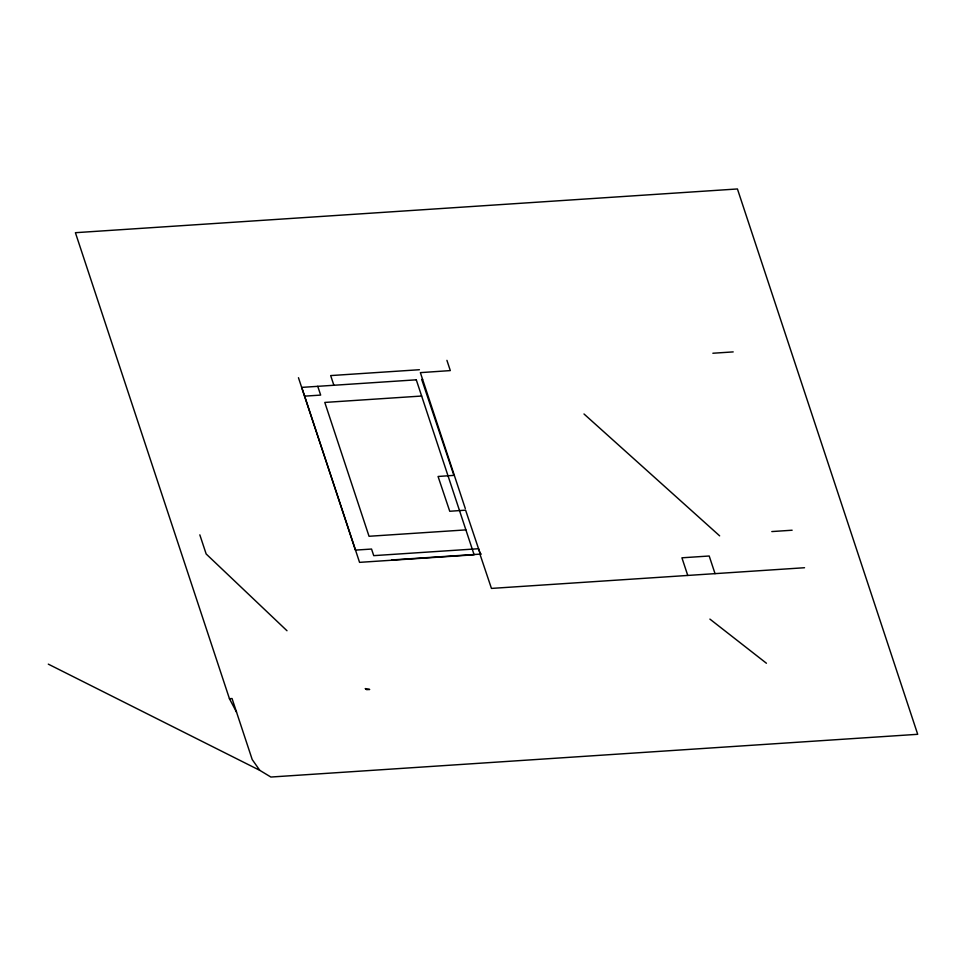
<?xml version="1.0" encoding="UTF-8"?>
<svg xmlns="http://www.w3.org/2000/svg" width="966" height="966" viewBox="0 0 966 966"><rect width="100%" height="100%" fill="white"/><g stroke="black" fill="none" stroke-linecap="round" stroke-linejoin="round"><path stroke-width="1.45" d="M419.401 369.724L330.674 375.581L333.874 385.265M712.86 353.242L733.194 351.902M422.601 379.397L421.719 379.457L453.911 475.369L438.069 476.48L449.745 511.268L465.6 510.157L480.319 554.025L478.568 548.724L373.733 555.643L371.548 549.05L355.44 550.113L298.458 377.706M304.556 396.157L320.664 395.094L317.766 386.328M421.647 396.036L324.793 402.436L369.036 536.275L465.89 529.887M771.81 531.566L792.132 530.225M391.628 559.966L481.37 554.037M804.533 567.73L491.452 588.415L479.933 554.134M229.449 698.72L232.045 698.539L252.211 759.554L259.806 770.361L270.878 777.038L917.7 734.305L737.432 188.962L75.408 232.697L229.449 698.72L236.525 712.099M48.3 664.137L259.806 770.361M709.901 619.097L766.424 663.244M583.995 413.979L719.646 535.852M286.987 630.738L206.156 553.965L199.829 534.85M715.033 573.647L709.201 556.005L681.924 557.805L687.756 575.446M446.92 360.342L450.313 370.594L420.367 372.635L465.298 508.551M416.286 379.819L301.718 387.39L359.557 562.357L474.125 554.798L416.286 379.819M369.543 689.458L366.682 689.652L365.233 688.577L369.543 689.458"/></g></svg>
